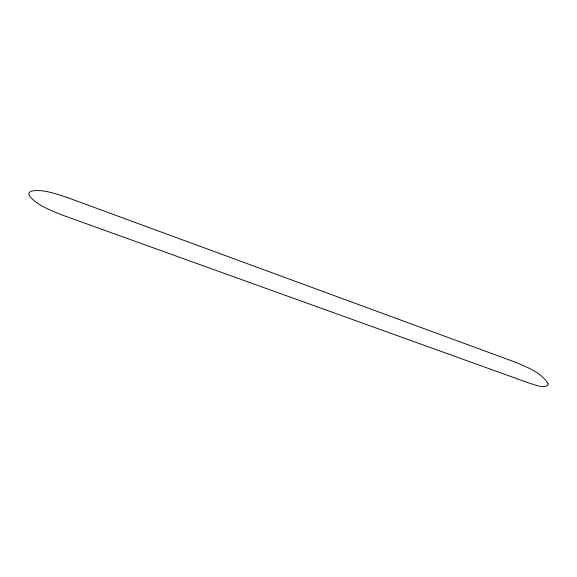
<?xml version="1.0" encoding="UTF-8"?>
<svg xmlns="http://www.w3.org/2000/svg" width="577" height="577" viewBox="0 0 577 577"><rect width="100%" height="100%" fill="white"/><g stroke="black" fill="none" stroke-linecap="round" stroke-linejoin="round"><path stroke-width="0.87" d="M548.15 383.95L547.609 385.674C542.149 388.112 536.069 385.061 530.717 383.655L62.366 215.106C50.668 210.223 37.57 205.823 29.29 195.711L28.85 192.992L30.869 191.203C43.073 188.859 55.284 193.742 66.773 197.327L516.754 362.695C528.049 367.801 541.716 372.663 548.15 383.95"/></g></svg>
